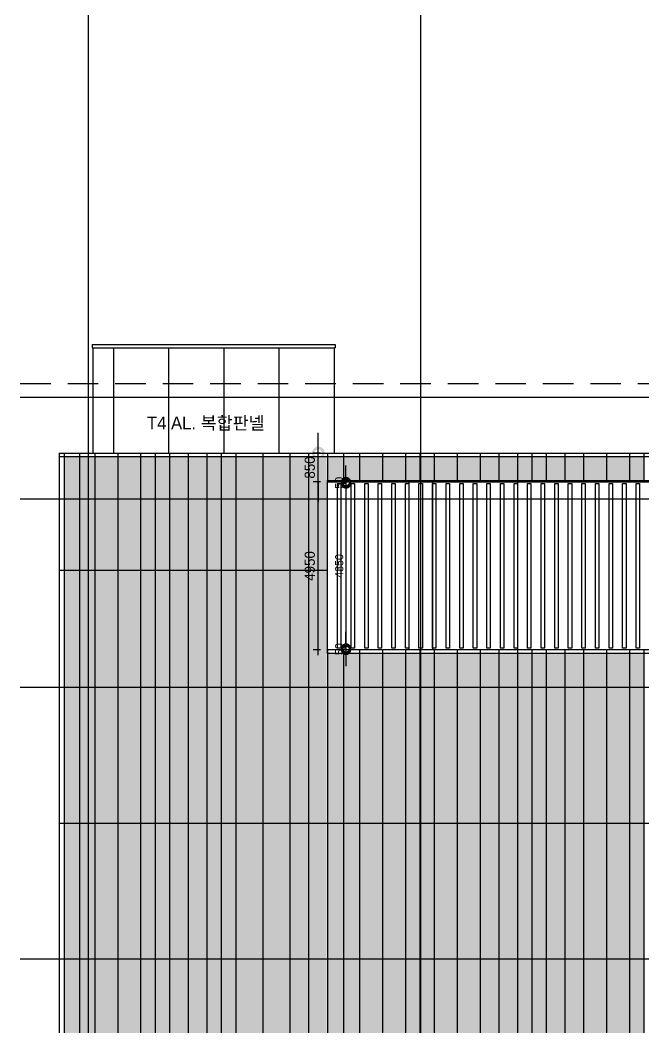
# Model space of a CAD drawing. Extents: x -43225 to 210250, y 0 to 148500.
# Drawn here: x 79295 to 97670, y 67949 to 97630 of the extents above; entities that cross this region are included whole.
import ezdxf
from ezdxf.enums import TextEntityAlignment as Align

# ---------------------------------------------------------------- set-up
doc = ezdxf.new("R2010")
doc.units = 0
doc.header["$LTSCALE"] = 500
doc.header["$MEASUREMENT"] = 0
doc.linetypes.add('HID', pattern=[2.8, 1.8, -1])
doc.layers.get('0').update_dxf_attribs({"linetype": 'CONTINUOUS'})
doc.layers.get('Defpoints').update_dxf_attribs({"linetype": 'CONTINUOUS'})
for name, color, linetype in [('A-CEN', 1, 'CONTINUOUS'), ('A-ELE-5', 5, 'CONTINUOUS'), ('A-ELE-7', 7, 'CONTINUOUS'), ('A-ELE-8', 8, 'CONTINUOUS'), ('A-HAT', 8, 'CONTINUOUS')]:
    doc.layers.add(name, color=color, linetype=linetype)
for name, color, linetype, plot in [('A-CEN-AXIS', 1, 'CONTINUOUS', False), ('NOPLOT', 193, 'CONTINUOUS', False), ('NOPLOT-TEXT', 41, 'CONTINUOUS', False)]:
    doc.layers.add(name, color=color, linetype=linetype, plot=plot)
doc.styles.add('Gdim', font='')
doc.styles.get('Gdim').set_extended_font_data('Dotum')
doc.dimstyles.new('Gdim100', dxfattribs={"dimscale": 100, "dimtxt": 3, "dimasz": 6, "dimexe": 1.5, "dimexo": 2, "dimgap": 1, "dimtad": 1, "dimdec": 0, "dimzin": 0, "dimdsep": 46, "dimtxsty": 'Gdim', "dimblk": 'DOTSMALL', "dimcen": 1.5, "dimdle": 1.5, "dimclrd": 1, "dimclre": 1, "dimclrt": 256, "dimazin": 0, "dimtfac": 1, "dimtdec": 0, "dimtix": 1, "dimtmove": 2, "dimatfit": 3, "dimldrblk": 'DOTSMALL', "dimfxl": 1.5, "dimtolj": 1, "dimtzin": 0, "dimlwd": -1, "dimlwe": -1, "dimarcsym": 0})

# ---------------------------------------------------------------- blocks, each defined once
blk = doc.blocks.new('_DotSmall')
at = {"color": 0, "linetype": 'ByBlock', "const_width": 0.5}
blk.add_lwpolyline([(-0.0625, 0, 1), (0.0625, 0, 1)], format="xyb", close=True, dxfattribs=at)
blk = doc.blocks.new('*D6')
at = {"layer": 'Defpoints', "color": 0, "transparency": 16777216}
for p in [(88080, 84029), (88345, 84029), (88345, 79079)]:
    blk.add_point(p, dxfattribs=at)
at = {"layer": 'NOPLOT', "color": 1, "transparency": 16777216}
for p, q in [((88145, 84029), (87930, 84029)), ((88080, 78929), (88080, 84179)), ((88145, 79079), (87930, 79079))]:
    blk.add_line(p, q, dxfattribs=at)
at = {"layer": 'NOPLOT', "color": 1, "transparency": 16777216, "xscale": 600, "yscale": 600, "zscale": 600}
for p, rotation in [((88080, 84029), 90), ((88080, 79079), 270)]:
    blk.add_blockref('_DotSmall', p, dxfattribs=dict(at, rotation=rotation))
at = {"layer": 'NOPLOT', "transparency": 16777216, "insert": (87830, 81554), "char_height": 300, "attachment_point": 5, "rotation": 90, "style": 'Gdim'}
blk.add_mtext('\\A1;4950', dxfattribs=at)
blk = doc.blocks.new('*D7')
at = {"layer": 'Defpoints', "color": 0, "transparency": 16777216}
for p in [(88895, 84029), (89045, 84029), (89045, 83979)]:
    blk.add_point(p, dxfattribs=at)
at = {"layer": 'NOPLOT', "color": 1, "transparency": 16777216}
for p, q in [((88895, 84029), (88895, 84509)), ((88885, 84029), (88775, 84029)), ((88895, 83979), (88895, 84029)), ((88885, 83979), (88775, 83979)), ((88895, 83979), (88895, 83499))]:
    blk.add_line(p, q, dxfattribs=at)
at = {"layer": 'NOPLOT', "color": 1, "transparency": 16777216, "xscale": 480, "yscale": 480, "zscale": 480}
for p, rotation in [((88895, 84029), 270), ((88895, 83979), 90)]:
    blk.add_blockref('_DotSmall', p, dxfattribs=dict(at, rotation=rotation))
at = {"layer": 'NOPLOT', "transparency": 16777216, "insert": (88695, 84004), "char_height": 240, "attachment_point": 5, "rotation": 90, "style": 'Gdim'}
blk.add_mtext('\\A1;50', dxfattribs=at)
blk = doc.blocks.new('*D8')
at = {"layer": 'Defpoints', "color": 0, "transparency": 16777216}
for p in [(89045, 83979), (88895, 79129), (89045, 79129)]:
    blk.add_point(p, dxfattribs=at)
at = {"layer": 'NOPLOT', "color": 1, "transparency": 16777216}
for p, q in [((88895, 84099), (88895, 79009)), ((88885, 83979), (88775, 83979)), ((88885, 79129), (88775, 79129))]:
    blk.add_line(p, q, dxfattribs=at)
at = {"layer": 'NOPLOT', "color": 1, "transparency": 16777216, "xscale": 480, "yscale": 480, "zscale": 480}
for p, rotation in [((88895, 83979), 90), ((88895, 79129), 270)]:
    blk.add_blockref('_DotSmall', p, dxfattribs=dict(at, rotation=rotation))
at = {"layer": 'NOPLOT', "transparency": 16777216, "insert": (88695, 81554), "char_height": 240, "attachment_point": 5, "rotation": 90, "style": 'Gdim'}
blk.add_mtext('\\A1;4850', dxfattribs=at)
blk = doc.blocks.new('*D9')
at = {"layer": 'Defpoints', "color": 0, "transparency": 16777216}
for p in [(88895, 79079), (89045, 79129), (89045, 79079)]:
    blk.add_point(p, dxfattribs=at)
at = {"layer": 'NOPLOT', "color": 1, "transparency": 16777216}
for p, q in [((88895, 79129), (88895, 79609)), ((88885, 79129), (88775, 79129)), ((88885, 79079), (88775, 79079)), ((88895, 79129), (88895, 79079)), ((88895, 79079), (88895, 78599))]:
    blk.add_line(p, q, dxfattribs=at)
at = {"layer": 'NOPLOT', "color": 1, "transparency": 16777216, "xscale": 480, "yscale": 480, "zscale": 480}
for p, rotation in [((88895, 79129), 270), ((88895, 79079), 90)]:
    blk.add_blockref('_DotSmall', p, dxfattribs=dict(at, rotation=rotation))
at = {"layer": 'NOPLOT', "transparency": 16777216, "insert": (88695, 79104), "char_height": 240, "attachment_point": 5, "rotation": 90, "style": 'Gdim'}
blk.add_mtext('\\A1;50', dxfattribs=at)
blk = doc.blocks.new('*D10')
at = {"layer": 'Defpoints', "color": 0, "transparency": 16777216}
for p in [(88080, 84879), (88345, 84879), (88345, 84029)]:
    blk.add_point(p, dxfattribs=at)
at = {"layer": 'NOPLOT', "color": 1, "transparency": 16777216}
for p, q in [((88080, 84879), (88080, 85479)), ((88145, 84879), (87930, 84879)), ((88080, 84029), (88080, 84879)), ((88145, 84029), (87930, 84029)), ((88080, 84029), (88080, 83429))]:
    blk.add_line(p, q, dxfattribs=at)
at = {"layer": 'NOPLOT', "color": 1, "transparency": 16777216, "xscale": 600, "yscale": 600, "zscale": 600}
for p, rotation in [((88080, 84879), 270), ((88080, 84029), 90)]:
    blk.add_blockref('_DotSmall', p, dxfattribs=dict(at, rotation=rotation))
at = {"layer": 'NOPLOT', "transparency": 16777216, "insert": (87830, 84454), "char_height": 300, "attachment_point": 5, "rotation": 90, "style": 'Gdim'}
blk.add_mtext('\\A1;850', dxfattribs=at)
blk = doc.blocks.new('A-CEN-SOUTH2')
at = {"layer": 'A-CEN'}
for p, q in [((14049719, -330738.1), (14049719, -438071.4)), ((14059519, -438071.4), (14059519, -330738.1))]:
    blk.add_line(p, q, dxfattribs=at)
at = {"layer": 'A-CEN-AXIS', "linetype": 'HID'}
blk.add_line((14047719, -371725.9, 0), (14135536.5, -371725.9, 0), dxfattribs=at)
at = {"layer": 'A-CEN-AXIS'}
for p, q in [((14047719, -372125.9, 0), (14135536.5, -372125.9, 0)), ((14047719, -375125.9, 0), (14135536.5, -375125.9, 0)), ((14047719, -380675.9, 0), (14135536.5, -380675.9, 0)), ((14047719, -388675.9, 0), (14135536.5, -388675.9, 0))]:
    blk.add_line(p, q, dxfattribs=at)

msp = doc.modelspace()

# ---------------------------------------------------------------- hatches: boundary and pattern name
at = {"layer": 'A-HAT'}
h = msp.add_hatch(color=256, dxfattribs=at)
h.dxf.hatch_style = 1
h.set_gradient(color1=(173, 173, 173), color2=(173, 173, 173), tint=1)
h.paths.add_polyline_path([(81045.3, 84778.9), (80595.3, 84778.9), (80595.3, 46578.9), (81045.3, 46560.9)])
h = msp.add_hatch(color=256, dxfattribs=at)
h.dxf.hatch_style = 1
h.set_gradient(color1=(214, 214, 214), color2=(214, 214, 214), rotation=180, tint=1)
h.paths.add_polyline_path([(81095.3, 46358.9), (81045.3, 46358.9), (81045.3, 45078.9), (81480.3, 45078.9), (81480.3, 84778.9), (81045.3, 84778.9), (81045.3, 46560.9), (81095.3, 46558.9)])
h = msp.add_hatch(color=256, dxfattribs=at)
h.dxf.hatch_style = 1
h.set_gradient(color1=(173, 173, 173), color2=(173, 173, 173), tint=1)
h.paths.add_polyline_path([(82170.3, 84778.9), (81510.3, 84778.9), (81510.3, 45078.9), (82170.3, 45078.9)])
h = msp.add_hatch(color=256, dxfattribs=at)
h.dxf.hatch_style = 1
h.set_gradient(color1=(214, 214, 214), color2=(214, 214, 214), rotation=180, tint=1)
h.paths.add_polyline_path([(82170.3, 84778.9), (82830.3, 84778.9), (82830.3, 45078.9), (82170.3, 45078.9)])
h = msp.add_hatch(color=256, dxfattribs=at)
h.dxf.hatch_style = 1
h.set_gradient(color1=(173, 173, 173), color2=(173, 173, 173), tint=1)
h.paths.add_polyline_path([(83270.3, 84778.9), (82860.3, 84778.9), (82860.3, 45078.9), (83270.3, 45078.9)])
h = msp.add_hatch(color=256, dxfattribs=at)
h.dxf.hatch_style = 1
h.set_gradient(color1=(214, 214, 214), color2=(214, 214, 214), rotation=180, tint=1)
h.paths.add_polyline_path([(83270.3, 84778.9), (83680.3, 84778.9), (83680.3, 45078.9), (83270.3, 45078.9)])
h = msp.add_hatch(color=256, dxfattribs=at)
h.dxf.hatch_style = 1
h.set_gradient(color1=(173, 173, 173), color2=(173, 173, 173), tint=1)
h.paths.add_polyline_path([(84245.3, 84778.9), (83710.3, 84778.9), (83710.3, 45078.9), (84245.3, 45078.9)])
h = msp.add_hatch(color=256, dxfattribs=at)
h.dxf.hatch_style = 1
h.set_gradient(color1=(214, 214, 214), color2=(214, 214, 214), rotation=180, tint=1)
h.paths.add_polyline_path([(84245.3, 84778.9), (84780.3, 84778.9), (84780.3, 45178.9), (84245.3, 45178.9)])
h = msp.add_hatch(color=256, dxfattribs=at)
h.dxf.hatch_style = 1
h.set_gradient(color1=(173, 173, 173), color2=(173, 173, 173), tint=1)
h.paths.add_polyline_path([(85220.3, 84778.9), (84810.3, 84778.9), (84810.3, 45178.9), (85220.3, 45178.9)])
h = msp.add_hatch(color=256, dxfattribs=at)
h.dxf.hatch_style = 1
h.set_gradient(color1=(214, 214, 214), color2=(214, 214, 214), rotation=180, tint=1)
h.paths.add_polyline_path([(85220.3, 84778.9), (85630.3, 84778.9), (85630.3, 45178.9), (85220.3, 45178.9)])
h = msp.add_hatch(color=256, dxfattribs=at)
h.dxf.hatch_style = 1
h.set_gradient(color1=(173, 173, 173), color2=(173, 173, 173), tint=1)
h.paths.add_polyline_path([(86445.3, 84778.9), (85660.3, 84778.9), (85660.3, 45178.9), (85795.3, 45178.9), (85795.3, 50478.9), (86445.3, 50478.9)])
h = msp.add_hatch(color=256, dxfattribs=at)
h.dxf.hatch_style = 1
h.set_gradient(color1=(214, 214, 214), color2=(214, 214, 214), rotation=180, tint=1)
h.paths.add_polyline_path([(86445.3, 84778.9), (87230.3, 84778.9), (87230.3, 50478.9), (86445.3, 50478.9)])
h = msp.add_hatch(color=256, dxfattribs=at)
h.dxf.hatch_style = 1
h.set_gradient(color1=(173, 173, 173), color2=(173, 173, 173), tint=1)
h.paths.add_polyline_path([(87795.3, 84778.9), (87260.3, 84778.9), (87260.3, 50478.9), (87795.3, 50478.9)])
h = msp.add_hatch(color=256, dxfattribs=at)
h.dxf.hatch_style = 1
h.set_gradient(color1=(214, 214, 214), color2=(214, 214, 214), rotation=180, tint=1)
h.paths.add_polyline_path([(87795.3, 84778.9), (88330.3, 84778.9), (88330.3, 50478.9), (87795.3, 50478.9)])
h = msp.add_hatch(color=256, dxfattribs=at)
h.dxf.hatch_style = 1
h.set_gradient(color1=(173, 173, 173), color2=(173, 173, 173), tint=1)
h.paths.add_polyline_path([(88360.3, 84068.9), (88820.3, 84068.9), (88820.3, 84778.9), (88360.3, 84778.9)])
h = msp.add_hatch(color=256, dxfattribs=at)
h.dxf.hatch_style = 1
h.set_gradient(color1=(214, 214, 214), color2=(214, 214, 214), rotation=180, tint=1)
h.paths.add_polyline_path([(88820.3, 84068.9), (89280.3, 84068.9), (89280.3, 84778.9), (88820.3, 84778.9)])
h = msp.add_hatch(color=256, dxfattribs=at)
h.dxf.hatch_style = 1
h.set_gradient(color1=(173, 173, 173), color2=(173, 173, 173), tint=1)
h.paths.add_polyline_path([(89310.3, 84068.9), (89970.3, 84068.9), (89970.3, 84778.9), (89310.3, 84778.9)])
h = msp.add_hatch(color=256, dxfattribs=at)
h.dxf.hatch_style = 1
h.set_gradient(color1=(214, 214, 214), color2=(214, 214, 214), rotation=180, tint=1)
h.paths.add_polyline_path([(89970.3, 84068.9), (90630.3, 84068.9), (90630.3, 84778.9), (89970.3, 84778.9)])
h = msp.add_hatch(color=256, dxfattribs=at)
h.dxf.hatch_style = 1
h.set_gradient(color1=(173, 173, 173), color2=(173, 173, 173), tint=1)
h.paths.add_polyline_path([(90660.3, 84068.9), (91070.3, 84068.9), (91070.3, 84778.9), (90660.3, 84778.9)])
h = msp.add_hatch(color=256, dxfattribs=at)
h.dxf.hatch_style = 1
h.set_gradient(color1=(214, 214, 214), color2=(214, 214, 214), rotation=180, tint=1)
h.paths.add_polyline_path([(91070.3, 84068.9), (91480.3, 84068.9), (91480.3, 84778.9), (91070.3, 84778.9)])
h = msp.add_hatch(color=256, dxfattribs=at)
h.dxf.hatch_style = 1
h.set_gradient(color1=(173, 173, 173), color2=(173, 173, 173), tint=1)
h.paths.add_polyline_path([(91510.3, 84068.9), (92170.3, 84068.9), (92170.3, 84778.9), (91510.3, 84778.9)])
h = msp.add_hatch(color=256, dxfattribs=at)
h.dxf.hatch_style = 1
h.set_gradient(color1=(214, 214, 214), color2=(214, 214, 214), rotation=180, tint=1)
h.paths.add_polyline_path([(92170.3, 84068.9), (92830.3, 84068.9), (92830.3, 84778.9), (92170.3, 84778.9)])
h = msp.add_hatch(color=256, dxfattribs=at)
h.dxf.hatch_style = 1
h.set_gradient(color1=(173, 173, 173), color2=(173, 173, 173), tint=1)
h.paths.add_polyline_path([(92860.3, 84068.9), (93395.3, 84068.9), (93395.3, 84778.9), (92860.3, 84778.9)])
h = msp.add_hatch(color=256, dxfattribs=at)
h.dxf.hatch_style = 1
h.set_gradient(color1=(214, 214, 214), color2=(214, 214, 214), rotation=180, tint=1)
h.paths.add_polyline_path([(93395.3, 84068.9), (93930.3, 84068.9), (93930.3, 84778.9), (93395.3, 84778.9)])
h = msp.add_hatch(color=256, dxfattribs=at)
h.dxf.hatch_style = 1
h.set_gradient(color1=(173, 173, 173), color2=(173, 173, 173), tint=1)
h.paths.add_polyline_path([(93960.3, 84068.9), (94370.3, 84068.9), (94370.3, 84778.9), (93960.3, 84778.9)])
h = msp.add_hatch(color=256, dxfattribs=at)
h.dxf.hatch_style = 1
h.set_gradient(color1=(214, 214, 214), color2=(214, 214, 214), rotation=180, tint=1)
h.paths.add_polyline_path([(94370.3, 84068.9), (94780.3, 84068.9), (94780.3, 84778.9), (94370.3, 84778.9)])
h = msp.add_hatch(color=256, dxfattribs=at)
h.dxf.hatch_style = 1
h.set_gradient(color1=(173, 173, 173), color2=(173, 173, 173), tint=1)
h.paths.add_polyline_path([(94810.3, 84068.9), (95345.3, 84068.9), (95345.3, 84778.9), (94810.3, 84778.9)])
h = msp.add_hatch(color=256, dxfattribs=at)
h.dxf.hatch_style = 1
h.set_gradient(color1=(214, 214, 214), color2=(214, 214, 214), rotation=180, tint=1)
h.paths.add_polyline_path([(95345.3, 84068.9), (95880.3, 84068.9), (95880.3, 84778.9), (95345.3, 84778.9)])
h = msp.add_hatch(color=256, dxfattribs=at)
h.dxf.hatch_style = 1
h.set_gradient(color1=(173, 173, 173), color2=(173, 173, 173), tint=1)
h.paths.add_polyline_path([(95910.3, 84068.9), (96570.3, 84068.9), (96570.3, 84778.9), (95910.3, 84778.9)])
h = msp.add_hatch(color=256, dxfattribs=at)
h.dxf.hatch_style = 1
h.set_gradient(color1=(214, 214, 214), color2=(214, 214, 214), rotation=180, tint=1)
h.paths.add_polyline_path([(96570.3, 84068.9), (97230.3, 84068.9), (97230.3, 84778.9), (96570.3, 84778.9)])
h = msp.add_hatch(color=256, dxfattribs=at)
h.dxf.hatch_style = 1
h.set_gradient(color1=(173, 173, 173), color2=(173, 173, 173), tint=1)
h.paths.add_polyline_path([(97260.3, 84068.9), (97670.3, 84068.9), (97670.3, 84778.9), (97260.3, 84778.9)])
h = msp.add_hatch(color=256, dxfattribs=at)
h.dxf.hatch_style = 1
h.set_gradient(color1=(173, 173, 173), color2=(173, 173, 173), tint=1)
h.paths.add_polyline_path([(88820.3, 78978.9), (88360.3, 78978.9), (88360.3, 54038.9), (88820.3, 54038.9)])
h = msp.add_hatch(color=256, dxfattribs=at)
h.dxf.hatch_style = 1
h.set_gradient(color1=(214, 214, 214), color2=(214, 214, 214), rotation=180, tint=1)
h.paths.add_polyline_path([(88820.3, 78978.9), (89280.3, 78978.9), (89280.3, 54038.9), (88820.3, 54038.9)])
h = msp.add_hatch(color=256, dxfattribs=at)
h.dxf.hatch_style = 1
h.set_gradient(color1=(173, 173, 173), color2=(173, 173, 173), tint=1)
h.paths.add_polyline_path([(89970.3, 78978.9), (89310.3, 78978.9), (89310.3, 50478.9), (89970.3, 50478.9)])
h = msp.add_hatch(color=256, dxfattribs=at)
h.dxf.hatch_style = 1
h.set_gradient(color1=(214, 214, 214), color2=(214, 214, 214), rotation=180, tint=1)
h.paths.add_polyline_path([(89970.3, 78978.9), (90630.3, 78978.9), (90630.3, 50478.9), (89970.3, 50478.9)])
h = msp.add_hatch(color=256, dxfattribs=at)
h.dxf.hatch_style = 1
h.set_gradient(color1=(173, 173, 173), color2=(173, 173, 173), tint=1)
h.paths.add_polyline_path([(90660.3, 50478.9), (91070.3, 50478.9), (91070.3, 78978.9), (90660.3, 78978.9)])
h = msp.add_hatch(color=256, dxfattribs=at)
h.dxf.hatch_style = 1
h.set_gradient(color1=(214, 214, 214), color2=(214, 214, 214), rotation=180, tint=1)
h.paths.add_polyline_path([(91070.3, 50478.9), (91480.3, 50478.9), (91480.3, 78978.9), (91070.3, 78978.9)])
h = msp.add_hatch(color=256, dxfattribs=at)
h.dxf.hatch_style = 1
h.set_gradient(color1=(173, 173, 173), color2=(173, 173, 173), tint=1)
h.paths.add_polyline_path([(91510.3, 54298.9), (92170.3, 54298.9), (92170.3, 78978.9), (91510.3, 78978.9)])
h = msp.add_hatch(color=256, dxfattribs=at)
h.dxf.hatch_style = 1
h.set_gradient(color1=(214, 214, 214), color2=(214, 214, 214), rotation=180, tint=1)
h.paths.add_polyline_path([(92170.3, 54298.9), (92830.3, 54298.9), (92830.3, 78978.9), (92170.3, 78978.9)])
h = msp.add_hatch(color=256, dxfattribs=at)
h.dxf.hatch_style = 1
h.set_gradient(color1=(173, 173, 173), color2=(173, 173, 173), tint=1)
h.paths.add_polyline_path([(92860.3, 54298.9), (93395.3, 54298.9), (93395.3, 78978.9), (92860.3, 78978.9)])
h = msp.add_hatch(color=256, dxfattribs=at)
h.dxf.hatch_style = 1
h.set_gradient(color1=(214, 214, 214), color2=(214, 214, 214), rotation=180, tint=1)
h.paths.add_polyline_path([(93395.3, 54298.9), (93930.3, 54298.9), (93930.3, 78978.9), (93395.3, 78978.9)])
h = msp.add_hatch(color=256, dxfattribs=at)
h.dxf.hatch_style = 1
h.set_gradient(color1=(173, 173, 173), color2=(173, 173, 173), tint=1)
h.paths.add_polyline_path([(93960.3, 54298.9), (94370.3, 54298.9), (94370.3, 78978.9), (93960.3, 78978.9)])
h = msp.add_hatch(color=256, dxfattribs=at)
h.dxf.hatch_style = 1
h.set_gradient(color1=(214, 214, 214), color2=(214, 214, 214), rotation=180, tint=1)
h.paths.add_polyline_path([(94370.3, 54298.9), (94780.3, 54298.9), (94780.3, 78978.9), (94370.3, 78978.9)])
h = msp.add_hatch(color=256, dxfattribs=at)
h.dxf.hatch_style = 1
h.set_gradient(color1=(173, 173, 173), color2=(173, 173, 173), tint=1)
h.paths.add_polyline_path([(94810.3, 54298.9), (95345.3, 54298.9), (95345.3, 78978.9), (94810.3, 78978.9)])
h = msp.add_hatch(color=256, dxfattribs=at)
h.dxf.hatch_style = 1
h.set_gradient(color1=(214, 214, 214), color2=(214, 214, 214), rotation=180, tint=1)
h.paths.add_polyline_path([(95345.3, 54298.9), (95880.3, 54298.9), (95880.3, 78978.9), (95345.3, 78978.9)])
h = msp.add_hatch(color=256, dxfattribs=at)
h.dxf.hatch_style = 1
h.set_gradient(color1=(173, 173, 173), color2=(173, 173, 173), tint=1)
h.paths.add_polyline_path([(95910.3, 54298.9), (96570.3, 54298.9), (96570.3, 78978.9), (95910.3, 78978.9)])
h = msp.add_hatch(color=256, dxfattribs=at)
h.dxf.hatch_style = 1
h.set_gradient(color1=(214, 214, 214), color2=(214, 214, 214), rotation=180, tint=1)
h.paths.add_polyline_path([(96570.3, 54298.9), (97230.3, 54298.9), (97230.3, 78978.9), (96570.3, 78978.9)])
h = msp.add_hatch(color=256, dxfattribs=at)
h.dxf.hatch_style = 1
h.set_gradient(color1=(173, 173, 173), color2=(173, 173, 173), tint=1)
h.paths.add_polyline_path([(97260.3, 54298.9), (97670.3, 54298.9), (97670.3, 78978.9), (97260.3, 78978.9)])

# ---------------------------------------------------------------- linework, layer by layer
at = {"layer": 'A-ELE-5'}
for p, q in [((81415.3, 88076.8), (88575.3, 88078.9)), ((81415.3, 88076.8), (81415.3, 87976.8)), ((81415.3, 87976.8), (88575.3, 87978.9)), ((81445.3, 84876.8), (81445.3, 87976.8)), ((88545.3, 87978.9), (88545.3, 84878.9)), ((88575.3, 88078.9), (88575.3, 87978.9)), ((80445.3, 84878.9), (80445.3, 38328.9)), ((80445.3, 84878.9), (166545.3, 84878.9)), ((80445.3, 84778.9), (166545.3, 84778.9)), ((88345.3, 78978.9), (88345.3, 84068.9)), ((88345.3, 84068.9), (158645.3, 84068.9)), ((88345.3, 84028.9), (158645.3, 84028.9)), ((158645.3, 79078.9), (88345.3, 79078.9)), ((158645.3, 78978.9), (88345.3, 78978.9))]:
    msp.add_line(p, q, dxfattribs=at)
at = {"layer": 'A-ELE-7'}
for p, q in [((81045.3, 84878.9), (81045.3, 46560.9)), ((82170.3, 84878.9), (82170.3, 45078.9)), ((83270.3, 84878.9), (83270.3, 45078.9)), ((84245.3, 84878.9), (84245.3, 45078.9)), ((85220.3, 84878.9), (85220.3, 45078.9)), ((86445.3, 84878.9), (86445.3, 50478.9)), ((87795.3, 84878.9), (87795.3, 50478.9)), ((88820.3, 84878.9), (88820.3, 84028.9)), ((89970.3, 84878.9), (89970.3, 84028.9)), ((91070.3, 84878.9), (91070.3, 84028.9)), ((92170.3, 84878.9), (92170.3, 84028.9)), ((93395.3, 84878.9), (93395.3, 84028.9)), ((94370.3, 84878.9), (94370.3, 84028.9)), ((95345.3, 84878.9), (95345.3, 84028.9)), ((96570.3, 84878.9), (96570.3, 84028.9)), ((97670.3, 84878.9), (97670.3, 84028.9)), ((88820.3, 79078.9), (88820.3, 54038.9)), ((89970.3, 79078.9), (89970.3, 50478.9)), ((91070.3, 79078.9), (91070.3, 50478.9)), ((92170.3, 79078.9), (92170.3, 54258.9)), ((93395.3, 79078.9), (93395.3, 54258.9)), ((94370.3, 79078.9), (94370.3, 54258.9)), ((95345.3, 79078.9), (95345.3, 54258.9)), ((96570.3, 79078.9), (96570.3, 54258.9)), ((97670.3, 79078.9), (97670.3, 54258.9))]:
    msp.add_line(p, q, dxfattribs=at)
at = {"layer": 'A-ELE-8'}
for p, q in [((82045.3, 87977), (82045.3, 84878.9)), ((83670.3, 87977.5), (83670.3, 84878.9)), ((85295.3, 87978), (85295.3, 84878.9)), ((86920.3, 87978.5), (86920.3, 84878.9)), ((80595.3, 84878.9), (80595.3, 46578.9)), ((81495.3, 84878.9), (81495.3, 45078.9)), ((82845.3, 84878.9), (82845.3, 45078.9)), ((83695.3, 84878.9), (83695.3, 45078.9)), ((84795.3, 84878.9), (84795.3, 45078.9)), ((85645.3, 84878.9), (85645.3, 45078.9)), ((87245.3, 84878.9), (87245.3, 50478.9)), ((88345.3, 84878.9), (88345.3, 84028.9)), ((89295.3, 84878.9), (89295.3, 84028.9)), ((90645.3, 84878.9), (90645.3, 84028.9)), ((91495.3, 84878.9), (91495.3, 84028.9)), ((92845.3, 84878.9), (92845.3, 84028.9)), ((93945.3, 84878.9), (93945.3, 54258.9)), ((94795.3, 84878.9), (94795.3, 84028.9)), ((95895.3, 84878.9), (95895.3, 84028.9)), ((97245.3, 84878.9), (97245.3, 84028.9)), ((80445.3, 81428.9), (88345.3, 81428.9)), ((88345.3, 79078.9), (88345.3, 50478.9)), ((89295.3, 79078.9), (89295.3, 50478.9)), ((90645.3, 79078.9), (90645.3, 50478.9)), ((91495.3, 79078.9), (91495.3, 50478.9)), ((92845.3, 79078.9), (92845.3, 54258.9)), ((94795.3, 79078.9), (94795.3, 54258.9)), ((95895.3, 79078.9), (95895.3, 54258.9)), ((97245.3, 79078.9), (97245.3, 54258.9)), ((80445.3, 77978.9), (166545.3, 77978.9)), ((80445.3, 73978.9), (166545.3, 73978.9)), ((80445.3, 69978.9), (166545.3, 69978.9))]:
    msp.add_line(p, q, dxfattribs=at)
at = {"layer": 'A-ELE-8', "color": 9}
for p, q in [((90745.3, 84028.9), (90745.3, 79078.9)), ((91445.3, 84028.9), (91445.3, 79078.9))]:
    msp.add_line(p, q, dxfattribs=at)
at = {"layer": 'A-ELE-8'}
for points in [[(88645.3, 83978.9), (88745.3, 83978.9), (88745.3, 79128.9), (88645.3, 79128.9)], [(89045.3, 83978.9), (89145.3, 83978.9), (89145.3, 79128.9), (89045.3, 79128.9)], [(89445.3, 83978.9), (89545.3, 83978.9), (89545.3, 79128.9), (89445.3, 79128.9)], [(89845.3, 83978.9), (89945.3, 83978.9), (89945.3, 79128.9), (89845.3, 79128.9)], [(90245.3, 83978.9), (90345.3, 83978.9), (90345.3, 79128.9), (90245.3, 79128.9)], [(90645.3, 83978.9), (90745.3, 83978.9), (90745.3, 79128.9), (90645.3, 79128.9)], [(91045.3, 83978.9), (91145.3, 83978.9), (91145.3, 79128.9), (91045.3, 79128.9)], [(91445.3, 83978.9), (91545.3, 83978.9), (91545.3, 79128.9), (91445.3, 79128.9)], [(91845.3, 83978.9), (91945.3, 83978.9), (91945.3, 79128.9), (91845.3, 79128.9)], [(92245.3, 83978.9), (92345.3, 83978.9), (92345.3, 79128.9), (92245.3, 79128.9)], [(92645.3, 83978.9), (92745.3, 83978.9), (92745.3, 79128.9), (92645.3, 79128.9)], [(93045.3, 83978.9), (93145.3, 83978.9), (93145.3, 79128.9), (93045.3, 79128.9)], [(93445.3, 83978.9), (93545.3, 83978.9), (93545.3, 79128.9), (93445.3, 79128.9)], [(93845.3, 83978.9), (93945.3, 83978.9), (93945.3, 79128.9), (93845.3, 79128.9)], [(94245.3, 83978.9), (94345.3, 83978.9), (94345.3, 79128.9), (94245.3, 79128.9)], [(94645.3, 83978.9), (94745.3, 83978.9), (94745.3, 79128.9), (94645.3, 79128.9)], [(95045.3, 83978.9), (95145.3, 83978.9), (95145.3, 79128.9), (95045.3, 79128.9)], [(95445.3, 83978.9), (95545.3, 83978.9), (95545.3, 79128.9), (95445.3, 79128.9)], [(95845.3, 83978.9), (95945.3, 83978.9), (95945.3, 79128.9), (95845.3, 79128.9)], [(96245.3, 83978.9), (96345.3, 83978.9), (96345.3, 79128.9), (96245.3, 79128.9)], [(96645.3, 83978.9), (96745.3, 83978.9), (96745.3, 79128.9), (96645.3, 79128.9)], [(97045.3, 83978.9), (97145.3, 83978.9), (97145.3, 79128.9), (97045.3, 79128.9)], [(97445.3, 83978.9), (97545.3, 83978.9), (97545.3, 79128.9), (97445.3, 79128.9)]]:
    msp.add_lwpolyline(points, close=True, dxfattribs=at)

# ---------------------------------------------------------------- block references
at = {"layer": 'A-CEN'}
msp.add_blockref('A-CEN-SOUTH2', (-13968423.8, 458654.8), dxfattribs=at)

# ---------------------------------------------------------------- texts
at = {"layer": 'NOPLOT-TEXT', "linetype": 'Continuous', "style": 'Gdim'}
msp.add_text('T4 AL. 복합판넬', height=375, rotation=360, dxfattribs=at).set_placement((83031.5, 85763.8), align=Align.MIDDLE_LEFT)

# ---------------------------------------------------------------- dimensions: what is measured, and where the dimension line sits
at = {"layer": 'NOPLOT'}
for base, p1, p2, picture, middle in [((88080.4, 84878.9), (88345.3, 84028.9), (88345.3, 84878.9), '*D10', (87830.2, 84453.9)), ((88080.4, 84028.9), (88345.3, 79078.9), (88345.3, 84028.9), '*D6', (87830.2, 81553.9))]:
    dim = msp.add_linear_dim(base=base, p1=p1, p2=p2, angle=90, dimstyle='Gdim100', dxfattribs=at)
    dim.commit()
    dim.dimension.update_dxf_attribs({"geometry": picture, "text_midpoint": middle})
for base, p1, p2, picture, middle in [((88895.3, 84028.9), (89045.3, 83978.9), (89045.3, 84028.9), '*D7', (88695.1, 84003.9)), ((88895.3, 79128.9), (89045.3, 83978.9), (89045.3, 79128.9), '*D8', (88695.1, 81553.9)), ((88895.3, 79078.9), (89045.3, 79128.9), (89045.3, 79078.9), '*D9', (88695.1, 79103.9))]:
    dim = msp.add_linear_dim(base=base, p1=p1, p2=p2, angle=90, dimstyle='Gdim100', override={"dimscale": 80, "dimtxsty": 'Gdim'}, dxfattribs=at)
    dim.commit()
    dim.dimension.update_dxf_attribs({"geometry": picture, "text_midpoint": middle})

doc.saveas('drawing.dxf')
